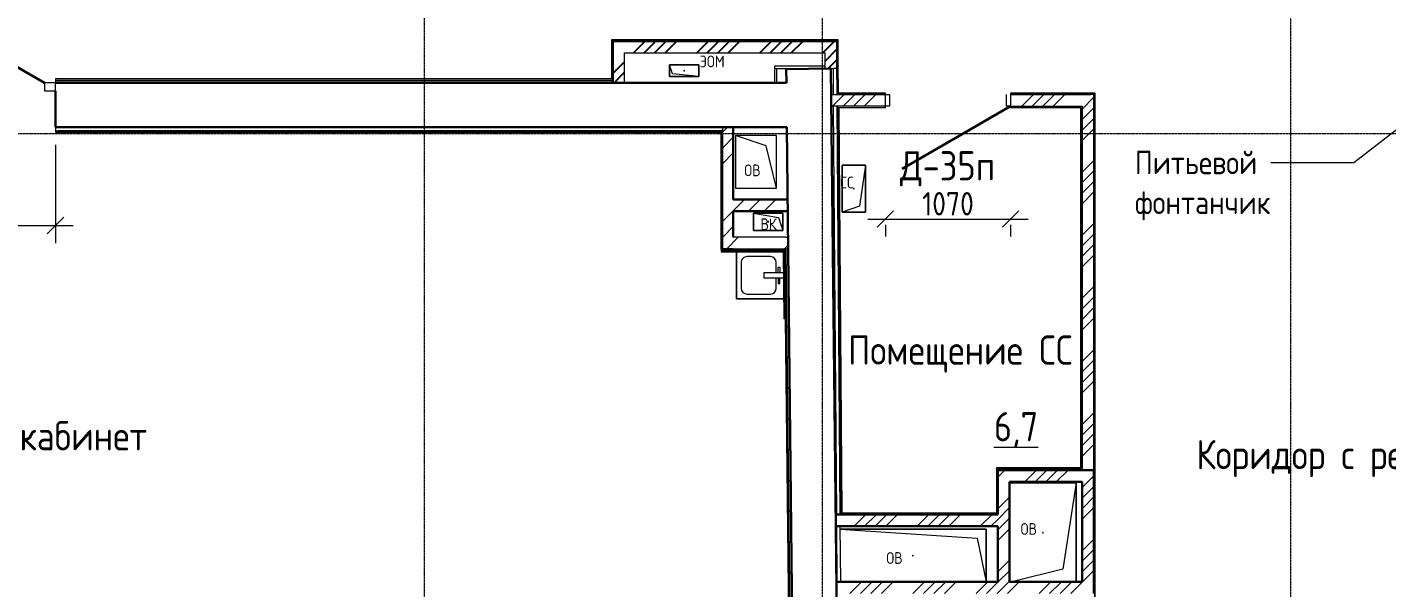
# Model space of a CAD drawing. Header units: millimetres. Extents: x -25149 to 64359, y -29707 to 46678.
# Drawn here: x 35055 to 46668, y 4415 to 9202 of the extents above; entities that cross this region are included whole.
import ezdxf

# ---------------------------------------------------------------- set-up
doc = ezdxf.new("R2010")
doc.units = ezdxf.units.MM
doc.linetypes.add('ADSK_Линия сетки', pattern=[25, 20, -2.5, 0, -2.5])
for name, color, linetype, lineweight in [('Аннотация', 7, 'Continuous', 9), ('Двери', 7, 'Continuous', 9), ('Марки дверей', 7, 'Continuous', 20), ('Марки помещений', 7, 'Continuous', 20), ('Обобщенные модели', 7, 'Continuous', 18), ('Оси', 7, 'Continuous', 9), ('Перекрытие', 7, 'Continuous', 18), ('Размеры', 7, 'Continuous', 5), ('Сантехника', 7, 'Continuous', 18), ('Стены внутренние', 7, 'Continuous', 18), ('Стены несущие', 7, 'Continuous', 30), ('Стены отделка', 7, 'Continuous', 30), ('Стены штриховка', 7, 'Continuous', 9)]:
    doc.layers.add(name, color=color, linetype=linetype, lineweight=lineweight)
doc.styles.add('GOST Common_2', font='GOST_Common.ttf', dxfattribs={"width": 0.9, "height": 250})
doc.styles.add('GOST Common_4', font='GOST_Common.ttf', dxfattribs={"width": 0.9, "height": 200})
doc.styles.add('GOST Common_5', font='GOST_Common.ttf', dxfattribs={"width": 0.9, "height": 100})
doc.styles.add('GOST Common_6', font='GOST_Common.ttf', dxfattribs={"width": 0.9, "height": 200})
doc.dimstyles.new('ADSK_Основной_2_мм', dxfattribs={"dimscale": 304.8, "dimtxt": 201.142999, "dimasz": 0.463911, "dimexe": 0.492126, "dimexo": 0.492126, "dimgap": 0.098425, "dimtad": 1, "dimrnd": 0.01, "dimdsep": 46, "dimtxsty": 'GOST Common_6', "dimblk1": 'OBLIQUE', "dimblk2": 'OBLIQUE', "dimsah": 1, "dimcen": 0.09, "dimdle": 0.492126, "dimazin": 2, "dimtfac": 1, "dimtdec": 4, "dimtix": 1, "dimtmove": 0, "dimatfit": 3, "dimfxl": 1, "dimtvp": 1, "dimtolj": 1, "dimtzin": 0, "dimlwd": 20, "dimlwe": 20, "dimarcsym": 2})
pattern_1 = [(45, (0, 0), (-381.661, 381.661), []), (45, (134.94, 0), (0, 763.322), []), (45, (-134.94, 0), (0, 763.322), [])]

# ---------------------------------------------------------------- blocks, each defined once
blk = doc.blocks.new('AC_Дверь_Однопольная_Стальная - 1000х2100Н Д35п-металлическая-7230609-План 2-го этажа')
at = {"layer": 'Двери', "lineweight": 30}
blk.add_line((-535, 75), (392, 610), dxfattribs=at)
blk = doc.blocks.new('GM_Отверстие прямоугольное _в плите_ - Отверстие-3479543-План 2-го этажа')
at = {"layer": 'Обобщенные модели'}
for p, q in [((-100, -200), (-100, 200)), ((-100, 200), (100, 200)), ((100, 200), (-100, 200)), ((-100, 200), (-100, -200)), ((-100, -200), (-50, 150)), ((-50, 150), (100, 200)), ((100, 200), (100, -200)), ((100, -200), (100, 200)), ((100, -200), (-100, -200)), ((-100, -200), (100, -200))]:
    blk.add_line(p, q, dxfattribs=at)
for start, end in [(360, 180), (180, 360), (60, 165), (300, 360), (195, 270)]:
    blk.add_arc((0, 0), 2.5, start, end, dxfattribs=at)
blk = doc.blocks.new('GM_Отверстие прямоугольное _в плите_ - Отверстие-1433103-План 2-го этажа')
at = {"layer": 'Обобщенные модели'}
for p, q in [((175, 225), (-175, 225)), ((-175, 225), (-175, -225)), ((-175, 225), (-87.5, -137.5)), ((175, -225), (175, 225)), ((-175, -225), (175, -225)), ((-87.5, -137.5), (175, -225))]:
    blk.add_line(p, q, dxfattribs=at)
blk = doc.blocks.new('SND_2D_Раковина - 400х400-V5-План 2-го этажа')
at = {"layer": 'Сантехника'}
for p, q in [((-200, 220), (200, 220)), ((-200, -177), (-200, 220)), ((-200, 220), (-200, -177)), ((200, 220), (-200, 220)), ((-160, 130), (-160, -70)), ((110, 180), (-110, 180)), ((160, -70), (160, 130)), ((200, 220), (200, -177)), ((200, -177), (200, 220)), ((-25, -177), (-25, -15)), ((-25, -15), (25, -15)), ((25, -15), (25, -177)), ((-110, -120), (-25, -120)), ((-70, -135), (-70, -150)), ((-25, -135), (-70, -135)), ((-70, -150), (-25, -150)), ((25, -120), (110, -120)), ((25, -135), (70, -135)), ((70, -150), (25, -150)), ((70, -135), (70, -150))]:
    blk.add_line(p, q, dxfattribs=at)
for centre, start, end in [((-110, 130), 90, 180), ((110, 130), 360, 90), ((-110, -70), 180, 270), ((110, -70), 270, 360)]:
    blk.add_arc(centre, 50, start, end, dxfattribs=at)
blk = doc.blocks.new('GM_Отверстие прямоугольное _в плите_ - Отверстие-1400775-План 2-го этажа')
at = {"layer": 'Обобщенные модели'}
for p, q in [((-75, -125), (-75, 125)), ((-75, 125), (75, 125)), ((75, 125), (-75, 125)), ((-75, 125), (-75, -125)), ((-37.5, 87.5), (75, 125)), ((75, 125), (75, -125)), ((75, -125), (75, 125)), ((-75, -125), (-37.5, 87.5)), ((75, -125), (-75, -125)), ((-75, -125), (75, -125))]:
    blk.add_line(p, q, dxfattribs=at)
for start, end in [(360, 180), (180, 360), (60, 165), (300, 360), (195, 270)]:
    blk.add_arc((0, 0), 2.5, start, end, dxfattribs=at)
blk = doc.blocks.new('Дверь-Alumark_двупольная с глухим окном_S70 - 1400х2200 алюм ост Д30п-6129806-План 2-го этажа')
at = {"layer": 'Двери', "lineweight": 30}
for p, q in [((-480, 190), (312, 647)), ((730, 190), (475, 337))]:
    blk.add_line(p, q, dxfattribs=at)
at = {"layer": 'Двери'}
for p, q in [((-575, 190), (-575, 120)), ((-480, 190), (-575, 190)), ((-575, 120), (-480, 120)), ((-480, 120), (-480, 190)), ((730, 190), (730, 120)), ((825, 190), (730, 190)), ((730, 120), (825, 120)), ((825, 120), (825, 190))]:
    blk.add_line(p, q, dxfattribs=at)
blk = doc.blocks.new('GM_Отверстие прямоугольное _в плите_ - Отверстие-3906246-План 2-го этажа')
at = {"layer": 'Обобщенные модели'}
for p, q in [((-50, -125), (-50, 125)), ((-50, 125), (50, 125)), ((50, 125), (-50, 125)), ((-50, 125), (-50, -125)), ((-25, 100), (50, 125)), ((50, 125), (50, -125)), ((50, -125), (50, 125)), ((-50, -125), (-25, 100)), ((50, -125), (-50, -125)), ((-50, -125), (50, -125))]:
    blk.add_line(p, q, dxfattribs=at)
for start, end in [(360, 180), (180, 360), (60, 165), (300, 360), (195, 270)]:
    blk.add_arc((0, 0), 2.5, start, end, dxfattribs=at)
blk = doc.blocks.new('GM_Отверстие прямоугольное _в плите_ - Отверстие-7245768-План 2-го этажа')
at = {"layer": 'Обобщенные модели'}
for p, q in [((-285, -425), (-285, 420)), ((-285, 420), (-285, -425)), ((-171, 311), (265, 420)), ((-285, -425), (-171, 311)), ((285, -425), (-285, -425)), ((-285, -425), (285, -425))]:
    blk.add_line(p, q, dxfattribs=at)
for start, end in [(360, 180), (180, 360), (60, 165), (300, 360), (195, 270)]:
    blk.add_arc((0, 0), 2.5, start, end, dxfattribs=at)
blk = doc.blocks.new('GM_Отверстие прямоугольное _в плите_ - Отверстие-7259121-План 2-го этажа')
at = {"layer": 'Обобщенные модели'}
for p, q in [((-225, -620), (-225, 625)), ((-225, 625), (225, 625)), ((225, 625), (-225, 625)), ((-225, 625), (-225, -620)), ((-150, 550), (225, 625)), ((-225, -620), (-150, 550))]:
    blk.add_line(p, q, dxfattribs=at)
for start, end in [(360, 180), (180, 360), (60, 165), (300, 360), (195, 270)]:
    blk.add_arc((0, 0), 2.5, start, end, dxfattribs=at)
blk = doc.blocks.new('_Oblique')
at = {"color": 0, "linetype": 'ByBlock', "lineweight": -2}
blk.add_line((-0.5, -0.5), (0.5, 0.5), dxfattribs=at)
blk = doc.blocks.new('DIMBLOCK32-План 2-го этажа')
at = {"layer": 'Defpoints', "color": 0, "transparency": 16777216}
for p in [(33897, 8348), (35297, 8348), (35297, 7508)]:
    blk.add_point(p, dxfattribs=at)
at = {"layer": 'Размеры', "color": 0, "transparency": 16777216}
for p, q in [((33897, 8198), (33897, 7358)), ((35297, 8198), (35297, 7358)), ((33747, 7508), (35447, 7508))]:
    blk.add_line(p, q, dxfattribs=at)
at = {"layer": 'Размеры', "color": 0, "transparency": 16777216, "xscale": 141.4, "yscale": 141.4, "zscale": 141.4, "rotation": 180}
blk.add_blockref('_Oblique', (33897, 7508), dxfattribs=at)
at = {"layer": 'Размеры', "color": 0, "transparency": 16777216, "xscale": 141.4, "yscale": 141.4, "zscale": 141.4}
blk.add_blockref('_Oblique', (35297, 7508), dxfattribs=at)
at = {"layer": 'Размеры', "color": 0, "transparency": 16777216, "insert": (34597, 7638), "char_height": 200, "width": 580.93, "attachment_point": 5, "style": 'GOST Common_6'}
blk.add_mtext('\\A1;1400', dxfattribs=at)
blk = doc.blocks.new('DIMBLOCK33-План 2-го этажа')
at = {"layer": 'Defpoints', "color": 0, "transparency": 16777216}
for p in [(42385, 7664), (43455, 7664), (43455, 7564)]:
    blk.add_point(p, dxfattribs=at)
at = {"layer": 'Размеры', "color": 0, "transparency": 16777216}
for p, q in [((42235, 7564), (43605, 7564)), ((42385, 7514), (42385, 7414)), ((43455, 7514), (43455, 7414))]:
    blk.add_line(p, q, dxfattribs=at)
at = {"layer": 'Размеры', "color": 0, "transparency": 16777216, "xscale": 141.4, "yscale": 141.4, "zscale": 141.4, "rotation": 180}
blk.add_blockref('_Oblique', (42385, 7564), dxfattribs=at)
at = {"layer": 'Размеры', "color": 0, "transparency": 16777216, "xscale": 141.4, "yscale": 141.4, "zscale": 141.4}
blk.add_blockref('_Oblique', (43455, 7564), dxfattribs=at)
at = {"layer": 'Размеры', "color": 0, "transparency": 16777216, "insert": (42920, 7694), "char_height": 200, "width": 560.47, "attachment_point": 5, "style": 'GOST Common_6'}
blk.add_mtext('\\A1;1070', dxfattribs=at)

msp = doc.modelspace()

# ---------------------------------------------------------------- hatches: boundary and pattern name
at = {"lineweight": 9}
h = msp.add_hatch(dxfattribs=at)
h.set_pattern_fill('ANSI34', color=256, scale=20)
h.paths.add_polyline_path([(44165, 8295), (44065, 8295), (44065, 5420), (44165, 5420), (44165, 5427.057)])
h.paths.add_polyline_path([(44165, 8627.057), (43455, 8627.057), (43455, 8527.057), (44065, 8527.057), (44065, 8295), (44165, 8295)])
h.paths.add_polyline_path([(42385, 8627.057), (41921.053, 8627.057), (41922.154, 8527.057), (42385, 8527.057)])
h.paths.add_polyline_path([(44153.112, 4365), (44165, 4365), (44165, 5420), (44065, 5420), (44065, 4365), (44140, 4365)])
h.paths.add_polyline_path([(38250.985, -6206.691), (38646.485, -6206.691), (38646.485, -5435.1), (38250.985, -5435.1)], flags=9)
h.paths.add_polyline_path([(-199.015, -5862.506), (196.485, -5862.506), (196.485, -5090.915), (-199.015, -5090.915)], flags=9)
h.paths.add_polyline_path([(2800.985, -5862.506), (3196.485, -5862.506), (3196.485, -5090.915), (2800.985, -5090.915)], flags=9)
h.paths.add_polyline_path([(6935.685, -5862.506), (7362.685, -5862.506), (7362.685, -5090.915), (6935.685, -5090.915)], flags=9)
h.paths.add_polyline_path([(9950.985, -5862.506), (10346.485, -5862.506), (10346.485, -5090.915), (9950.985, -5090.915)], flags=9)
h.paths.add_polyline_path([(17850.985, -5862.506), (18246.485, -5862.506), (18246.485, -5090.915), (17850.985, -5090.915)], flags=9)
h.paths.add_polyline_path([(30349.434, -5862.506), (30744.934, -5862.506), (30744.934, -5090.915), (30349.434, -5090.915)], flags=9)
h.paths.add_polyline_path([(41650.985, -5862.506), (42046.485, -5862.506), (42046.485, -5090.915), (41650.985, -5090.915)], flags=9)
h.paths.add_polyline_path([(48603.735, -5862.506), (49093.735, -5862.506), (49093.735, -5090.915), (48603.735, -5090.915)], flags=9)
h.paths.add_polyline_path([(-6667.515, -5862.506), (-6335.015, -5862.506), (-6335.015, -5090.915), (-6667.515, -5090.915)], flags=9)
h.paths.add_polyline_path([(55072.235, -5862.506), (55625.235, -5862.506), (55625.235, -5090.915), (55072.235, -5090.915)], flags=9)
h.paths.add_polyline_path([(-10729.051, -458.078), (-10270.551, -458.078), (-10270.551, 313.513), (-10729.051, 313.513)], flags=9)
h.paths.add_polyline_path([(-10713.301, 7841.922), (-10286.301, 7841.922), (-10286.301, 8613.513), (-10713.301, 8613.513)], flags=9)
h.paths.add_polyline_path([(-10698.001, 12491.922), (-10302.501, 12491.922), (-10302.501, 13263.513), (-10698.001, 13263.513)], flags=9)
h.paths.add_polyline_path([(-10729.051, 19791.922), (-10270.551, 19791.922), (-10270.551, 20563.513), (-10729.051, 20563.513)], flags=9)
h.paths.add_polyline_path([(-10698.001, 36091.922), (-10302.501, 36091.922), (-10302.501, 36863.513), (-10698.001, 36863.513)], flags=9)
h.paths.add_polyline_path([(-10745.251, 42591.922), (-10255.251, 42591.922), (-10255.251, 43363.513), (-10745.251, 43363.513)], flags=9)
h.paths.add_polyline_path([(-10713.301, 1341.922), (-10286.301, 1341.922), (-10286.301, 2113.513), (-10713.301, 2113.513)], flags=9)
h.paths.add_polyline_path([(45572.235, -5862.506), (46125.235, -5862.506), (46125.235, -5090.915), (45572.235, -5090.915)], flags=9)
h = msp.add_hatch()
h.set_pattern_fill('ANSI34', color=256, scale=20)
h.paths.add_polyline_path([(41849.565, 9083.345), (40058.13, 9083.345), (40058.13, 8727.642), (40158.13, 8727.642), (40158.13, 8983.345), (41849.565, 8983.345)])
h.paths.add_polyline_path([(41970.572, 9083.345), (41849.565, 9083.345), (41849.565, 8983.345), (41870.572, 8983.345), (41870.572, 8847.763), (41970.572, 8848.742)])
h = msp.add_hatch(dxfattribs=at)
h.set_pattern_fill('ANSI34', color=256, scale=20)
h.paths.add_polyline_path([(43345, 5320), (44065, 5320), (44065, 5420), (43345, 5420)])
h = msp.add_hatch(dxfattribs=at)
h.set_pattern_fill('ANSI34', color=256, scale=20)
h.paths.add_polyline_path([(43345, 4465), (43445, 4465), (43445, 5320), (43345, 5320), (43345, 4940.38)])
h = msp.add_hatch(dxfattribs=at)
h.set_pattern_fill('ANSI34', color=256, scale=20)
h.paths.add_polyline_path([(43345, 4940.38), (43345, 5040.38), (41960.525, 5040.115), (41961.626, 4940.127), (43106.227, 4940.38)])
h = msp.add_hatch(dxfattribs=at)
h.set_pattern_fill('ANSI34', color=256, scale=20)
h.paths.add_polyline_path([(44065, 4365), (44065, 4465), (41966.855, 4464.93), (41967.955, 4365), (44040, 4365)])
at = {"layer": 'Стены внутренние', "lineweight": 9}
h = msp.add_hatch(dxfattribs=at)
h.set_pattern_fill('FP_1', color=256, style=0, pattern_type=2)
h.set_pattern_definition(pattern_1)
h.paths.add_polyline_path([(41556.256, 7307.65), (41555.17, 7407.642), (41085.65, 7407.642), (41085.65, 8347.642), (40995.65, 8347.642), (40995.65, 7307.642)])
h = msp.add_hatch(dxfattribs=at)
h.set_pattern_fill('FP_1', color=256, style=0, pattern_type=2)
h.set_pattern_definition(pattern_1)
h.paths.add_polyline_path([(41085.65, 7629.639), (41545.1, 7629.639), (41545.1, 7729.639), (41085.65, 7729.639)])

# ---------------------------------------------------------------- linework, layer by layer
at = {"layer": 'Аннотация'}
for p, q in [((47283.034, 8739.139), (46387.414, 8042.344)), ((46133.091, 8042.344), (45677.437, 8042.344)), ((46387.414, 8042.344), (46133.091, 8042.344))]:
    msp.add_line(p, q, dxfattribs=at)
at = {"layer": 'Оси', "color": 252, "linetype": 'ADSK_Линия сетки'}
for p, q in [((45849.565, -5029.374), (45849.565, 42991.845)), ((41849.565, -5029.374), (41849.565, 20205)), ((38449.565, -5373.559), (38449.565, 19860.814)), ((-10114.729, 8295), (56004.853, 8295))]:
    msp.add_line(p, q, dxfattribs=at)
at = {"layer": 'Перекрытие'}
for p, q in [((42385, 8627.057), (42420, 8627.057)), ((42420, 8627.057), (42420, 8527.057)), ((43420, 8527.057), (43420, 8627.057)), ((42420, 8527.057), (42385, 8527.057)), ((43455, 8527.057), (43420, 8527.057))]:
    msp.add_line(p, q, dxfattribs=at)
at = {"layer": 'Стены несущие'}
for p, q in [((40058.13, 9083.345), (40058.13, 8727.642)), ((41970.572, 9083.345), (40058.13, 9083.345)), ((41918.619, 8848.292), (41538.642, 8844.111)), ((41538.642, 8844.111), (41539.923, 8727.642)), ((41989.598, 2398.232), (41918.619, 8848.292)), ((41539.923, 8727.642), (35297.201, 8727.642)), ((35317.201, 8727.642), (41438.13, 8727.642)), ((35297.201, 8657.642), (35297.201, 8347.642)), ((35297.201, 8347.642), (41544.105, 8347.642)), ((40995.65, 8317.642), (40985.65, 8317.642)), ((40985.65, 8317.642), (40985.65, 7307.642)), ((41085.65, 7729.639), (41085.65, 8347.642)), ((41544.105, 8347.642), (41609.621, 2394.05)), ((41551.674, 7729.639), (41085.65, 7729.639)), ((41085.65, 7629.639), (41552.76, 7629.639)), ((41085.65, 7407.642), (41085.65, 7629.639)), ((40983.65, 7307.642), (41085.65, 7307.642)), ((44165, 5420), (43345, 5420)), ((43345, 5420), (43345, 5040.38)), ((44165, 4365), (44165, 5420)), ((43445, 5320), (44065, 5320)), ((43445, 4465), (43445, 5320)), ((44065, 5320), (44065, 4465)), ((41960.522, 5040.38), (43345, 5040.38)), ((41961.623, 4940.38), (43345, 4940.38)), ((43345, 4940.38), (43345, 4465)), ((43345, 4465), (41966.854, 4465)), ((44065, 4465), (43445, 4465))]:
    msp.add_line(p, q, dxfattribs=at)
at = {"layer": 'Стены отделка', "lineweight": 9}
for p, q in [((40046.13, 9093.345), (40046.297, 8759.642)), ((41982.572, 9095.345), (40048.13, 9095.345)), ((41970.572, 8848.742), (41970.572, 9083.345)), ((41982.572, 8880.292), (41982.572, 9095.345)), ((40158.13, 8983.345), (41870.572, 8983.345)), ((40158.13, 8727.642), (40158.13, 8983.345)), ((41870.572, 8847.763), (41870.572, 8983.345)), ((41870.572, 8868.292), (41438.13, 8868.292)), ((41438.13, 8868.292), (41438.13, 8727.642)), ((41438.13, 8848.292), (41940.813, 8848.292)), ((41458.13, 8727.642), (41458.13, 8848.292)), ((41942.486, 8627.057), (41940.811, 8848.517)), ((41972.487, 8627.057), (41970.572, 8880.224)), ((41984.397, 8639.057), (41982.572, 8880.315)), ((35297.201, 8759.642), (35297.201, 8727.642)), ((40046.297, 8759.642), (35297.201, 8759.642)), ((35297.201, 8747.642), (40058.13, 8747.642)), ((35297.201, 8727.642), (35317.201, 8727.642)), ((42385, 8639.057), (41984.397, 8639.057)), ((42385, 8515.057), (42385, 8639.057)), ((43455, 8639.057), (43455, 8515.057)), ((44175, 8639.057), (43455, 8639.057)), ((44165, 8627.057), (44140, 8627.057)), ((44177, 3485), (44177, 8637.057)), ((41969.614, 5040.38), (41943.243, 8527.057)), ((41999.615, 5040.38), (41973.244, 8527.057)), ((41977.641, 8527.057), (42004.012, 5040.38)), ((41989.732, 8515.057), (42385, 8515.057)), ((42015.922, 5052.38), (41989.732, 8515.057)), ((43455, 8515.057), (44052, 8515.057)), ((44052, 8515.057), (44052, 5439.057)), ((44065, 8527.057), (44065, 5420)), ((35297.201, 8347.642), (35297.201, 8305.642)), ((35297.201, 8305.642), (40983.65, 8305.642)), ((40985.65, 8317.642), (35317.201, 8317.642)), ((40983.65, 8305.642), (40983.65, 7287.642)), ((40995.65, 7307.642), (40995.65, 8347.642)), ((41544.948, 8348.905), (41524.95, 8348.688)), ((41524.95, 8348.688), (41524.961, 8347.642)), ((41609.353, 2418.332), (41544.948, 8348.905)), ((41535.169, 7407.642), (41085.65, 7407.642)), ((40983.65, 7282.642), (41511.525, 7282.642)), ((41556.256, 7307.642), (41085.65, 7307.642)), ((41511.525, 7282.642), (41517.717, 6712.52)), ((41536.255, 7307.642), (41589.355, 2418.114)), ((41543.042, 6682.677), (41536.255, 7307.64)), ((41542.715, 6712.791), (41517.934, 6712.522)), ((41530.716, 6712.661), (41575.268, 2610.232)), ((43333, 5437.057), (43333, 5052.38)), ((44052, 5439.057), (43335, 5439.057)), ((43345, 5420), (43345, 5427.057)), ((43345, 5427.057), (44065, 5427.057)), ((44165, 5427.057), (44165, 5420)), ((43333, 5052.38), (42015.922, 5052.38)), ((41973.966, 4465), (41970.37, 4940.38)), ((42003.967, 4465), (42000.371, 4940.38))]:
    msp.add_line(p, q, dxfattribs=at)
at = {"layer": 'Стены штриховка'}
for p, q in [((40048.13, 9095.345), (40046.13, 9095.345)), ((40046.13, 9095.345), (40046.13, 9093.345)), ((41980.572, 9093.345), (40046.13, 9093.345)), ((40048.13, 9093.345), (40048.13, 8757.642)), ((40058.13, 9081.345), (40058.13, 9083.345)), ((40058.13, 9083.345), (40060.13, 9083.345)), ((41980.572, 8880.284), (41980.572, 9093.345)), ((41970.572, 8848.742), (41940.811, 8848.517)), ((41982.412, 8637.057), (41980.572, 8880.299)), ((40048.13, 8757.642), (35297.201, 8757.642)), ((41921.053, 8627.057), (42385, 8627.057)), ((42385, 8637.057), (41982.412, 8637.057)), ((44177, 8637.057), (43455, 8637.057)), ((43455, 8627.057), (44140, 8627.057)), ((44165, 5427.057), (44165, 8627.057)), ((44175, 3485), (44175, 8639.057)), ((44177, 8639.057), (44175, 8639.057)), ((44177, 8637.057), (44177, 8639.057)), ((42385, 8527.057), (41922.154, 8527.057)), ((41987.717, 8517.057), (42385, 8517.057)), ((42013.937, 5050.38), (41987.717, 8517.057)), ((43455, 8527.057), (44065, 8527.057)), ((43455, 8517.057), (44054, 8517.057)), ((44054, 8517.057), (44054, 5437.057)), ((35297.201, 8317.642), (35317.201, 8317.642)), ((35297.201, 8307.642), (40985.65, 8307.642)), ((41535.169, 7407.642), (41555.17, 7407.642)), ((40983.65, 7307.642), (40983.65, 7282.642)), ((41526.363, 7297.642), (40983.65, 7297.642)), ((41520.428, 7291.642), (40983.65, 7291.642)), ((41526.716, 6712.618), (41520.428, 7291.642)), ((41532.716, 6712.683), (41526.363, 7297.642)), ((41532.716, 6712.683), (41577.289, 2608.232)), ((43335, 5439.057), (43333, 5439.057)), ((43333, 5439.057), (43333, 5437.057)), ((44054, 5437.057), (43333, 5437.057)), ((43335, 5439.057), (43335, 5050.38)), ((43335, 5050.38), (42013.937, 5050.38))]:
    msp.add_line(p, q, dxfattribs=at)

# ---------------------------------------------------------------- block references
at = {"layer": 'Двери'}
msp.add_blockref('Дверь-Alumark_двупольная с глухим окном_S70 - 1400х2200 алюм ост Д30п-6129806-План 2-го этажа', (34472.201, 8537.642), dxfattribs=at)
at = {"layer": 'Двери', "color": 8, "true_color": 0x7f7f7f, "rotation": 180}
msp.add_blockref('AC_Дверь_Однопольная_Стальная - 1000х2100Н Д35п-металлическая-7230609-План 2-го этажа', (42920, 8602.057), dxfattribs=at)
at = {"layer": 'Обобщенные модели'}
for name, p, rotation in [('GM_Отверстие прямоугольное _в плите_ - Отверстие-3906246-План 2-го этажа', (40667.216, 8829.642), 89.99999999999972), ('GM_Отверстие прямоугольное _в плите_ - Отверстие-1433103-План 2-го этажа', (41280, 8052.642), 180), ('GM_Отверстие прямоугольное _в плите_ - Отверстие-3479543-План 2-го этажа', (42115, 7822.74), 180), ('GM_Отверстие прямоугольное _в плите_ - Отверстие-1400775-План 2-го этажа', (41384.43, 7539.642), 269.9999999999994), ('GM_Отверстие прямоугольное _в плите_ - Отверстие-7245768-План 2-го этажа', (43730, 4885), 180), ('GM_Отверстие прямоугольное _в плите_ - Отверстие-7259121-План 2-го этажа', (42620, 4690), 269.9999999999992)]:
    msp.add_blockref(name, p, dxfattribs=dict(at, rotation=rotation))
at = {"layer": 'Сантехника', "rotation": 89.99999999999962}
msp.add_blockref('SND_2D_Раковина - 400х400-V5-План 2-го этажа', (41333.648, 7082.64), dxfattribs=at)

# ---------------------------------------------------------------- texts
at = {"layer": 'Аннотация', "color": 251, "true_color": 0x4b4b4b, "char_height": 100, "attachment_point": 1, "line_spacing_factor": 1.022766, "style": 'GOST Common_5'}
for s, insert, width in [('\\pxt3.6,7.2,10.8,14.4,18,21.6,25.2,28.8,32.4,36,39.6,43.2,46.8,50.4,54,57.6,61.2,64.8,68.4,72,75.6,79.2,82.8,86.4,90,93.6,97.2,100.8,104.4,108,111.6,115.2;{ЭОМ}', (40799.503, 8959.45), 240.885), ('\\pxt3.6,7.2,10.8,14.4,18,21.6,25.2,28.8,32.4,36,39.6,43.2,46.8,50.4,54,57.6,61.2,64.8,68.4,72,75.6,79.2,82.8,86.4,90,93.6,97.2,100.8,104.4,108,111.6,115.2;{ОВ}', (41180.273, 8029.539), 156.348), ('\\pxt3.6,7.2,10.8,14.4,18,21.6,25.2,28.8,32.4,36,39.6,43.2,46.8,50.4,54,57.6,61.2,64.8,68.4,72,75.6,79.2,82.8,86.4,90,93.6,97.2,100.8,104.4,108,111.6,115.2;{СС}', (42000.539, 7925.755), 138.168), ('\\pxt3.6,7.2,10.8,14.4,18,21.6,25.2,28.8,32.4,36,39.6,43.2,46.8,50.4,54,57.6,61.2,64.8,68.4,72,75.6,79.2,82.8,86.4,90,93.6,97.2,100.8,104.4,108,111.6,115.2;{ВК}', (41318.728, 7569.676), 156.348), ('\\pxt3.6,7.2,10.8,14.4,18,21.6,25.2,28.8,32.4,36,39.6,43.2,46.8,50.4,54,57.6,61.2,64.8,68.4,72,75.6,79.2,82.8,86.4,90,93.6,97.2,100.8,104.4,108,111.6,115.2;{ОВ}', (43540.704, 4967.378), 156.348), ('\\pxt3.6,7.2,10.8,14.4,18,21.6,25.2,28.8,32.4,36,39.6,43.2,46.8,50.4,54,57.6,61.2,64.8,68.4,72,75.6,79.2,82.8,86.4,90,93.6,97.2,100.8,104.4,108,111.6,115.2;{ОВ}', (42393.456, 4719.204), 156.348)]:
    msp.add_mtext(s, dxfattribs=dict(at, insert=insert, width=width))
at = {"layer": 'Аннотация', "insert": (44516.577, 8146.468), "char_height": 200, "width": 1619.1, "attachment_point": 1, "line_spacing_factor": 1.022766, "style": 'GOST Common_4'}
msp.add_mtext('\\pxt1.8,3.6,5.4,7.2,9,10.8,12.6,14.4,16.2,18,19.8,21.6,23.4,25.2,27,28.8,30.6,32.4,34.2,36,37.8,39.6,41.4,43.2,45,46.8,48.6,50.4,52.2,54,55.8,57.6;{Питьевой фонтанчик}', dxfattribs=at)
at = {"layer": 'Марки дверей', "lineweight": 9, "insert": (42916.393, 7992.595), "char_height": 250, "width": 851.4, "attachment_point": 5, "line_spacing_factor": 1.022766, "style": 'GOST Common_2'}
msp.add_mtext('\\pxqc,t1.8,3.6,5.4,7.2,9,10.8,12.6,14.4,16.2,18,19.8,21.6,23.4,25.2,27,28.8,30.6,32.4,34.2,36,37.8,39.6,41.4,43.2,45,46.8,48.6,50.4,52.2,54,55.8,57.6;{Д-35п}', dxfattribs=at)
at = {"layer": 'Марки помещений', "lineweight": 9, "char_height": 250, "attachment_point": 5, "line_spacing_factor": 1.022766, "style": 'GOST Common_2'}
for s, insert, width in [('\\pxqc,t1.8,3.6,5.4,7.2,9,10.8,12.6,14.4,16.2,18,19.8,21.6,23.4,25.2,27,28.8,30.6,32.4,34.2,36,37.8,39.6,41.4,43.2,45,46.8,48.6,50.4,52.2,54,55.8,57.6;{Помещение СС}', (43026.167, 6411.284), 1953), ('\\pxqc,t1.8,3.6,5.4,7.2,9,10.8,12.6,14.4,16.2,18,19.8,21.6,23.4,25.2,27,28.8,30.6,32.4,34.2,36,37.8,39.6,41.4,43.2,45,46.8,48.6,50.4,52.2,54,55.8,57.6;{Учебный кабинет}', (34905.181, 5713.14), 2429.1), ('\\pxqc,t1.8,3.6,5.4,7.2,9,10.8,12.6,14.4,16.2,18,19.8,21.6,23.4,25.2,27,28.8,30.6,32.4,34.2,36,37.8,39.6,41.4,43.2,45,46.8,48.6,50.4,52.2,54,55.8,57.6;{\\L6,7}', (43501.264, 5761.894), 405), ('\\pxqc,t1.8,3.6,5.4,7.2,9,10.8,12.6,14.4,16.2,18,19.8,21.6,23.4,25.2,27,28.8,30.6,32.4,34.2,36,37.8,39.6,41.4,43.2,45,46.8,48.6,50.4,52.2,54,55.8,57.6;{Коридор с рекреацией}', (46569.456, 5518.64), 3083.4)]:
    msp.add_mtext(s, dxfattribs=dict(at, insert=insert, width=width))

# ---------------------------------------------------------------- dimensions: what is measured, and where the dimension line sits
at = {"layer": 'Размеры'}
for base, p1, p2, override, picture, middle in [((35297.201, 7508.405), (33897.201, 8347.642), (35297.201, 8347.642), {"dimpost": '<>', "dimfxl": 1400, "dimlwd": 65535, "dimlwe": 65535}, 'DIMBLOCK32-План 2-го этажа', (34597.201, 7638.405)), ((43455, 7564.311), (42385, 7664.296), (43455, 7664.296), {"dimpost": '<>', "dimfxl": 1070, "dimlwd": 65535, "dimlwe": 65535}, 'DIMBLOCK33-План 2-го этажа', (42920, 7694.311))]:
    dim = msp.add_linear_dim(base=base, p1=p1, p2=p2, dimstyle='ADSK_Основной_2_мм', override=override, dxfattribs=at)
    dim.commit()
    dim.dimension.update_dxf_attribs({"geometry": picture, "text_midpoint": middle})

doc.saveas('drawing.dxf')
